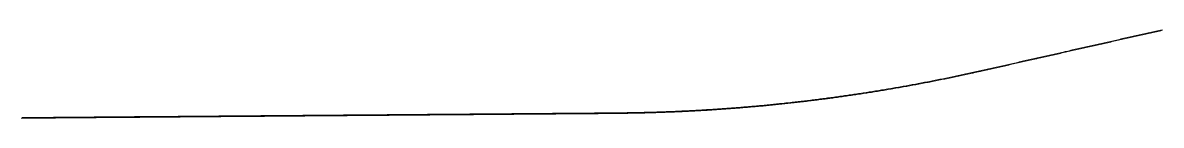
# Model space of a CAD drawing. Header units: metres. Extents: x 142705 to 201127, y 6511363 to 6533832.
# Drawn here: x 171916 to 179219, y 6518455 to 6519024 of the extents above; entities that cross this region are included whole.
import ezdxf

# ---------------------------------------------------------------- set-up
doc = ezdxf.new("R2010")
doc.units = ezdxf.units.M
doc.header["$MEASUREMENT"] = 0

msp = doc.modelspace()

# ---------------------------------------------------------------- linework, layer by layer
at = {"color": 7, "linetype": 'Continuous', "lineweight": 0}
for points in [[(179226.8, 6519019.6, 33.6), (179217.1, 6519017.4, 33.7), (179207.3, 6519015.2, 33.8), (179197.5, 6519013, 33.9), (179187.8, 6519010.8, 33.9), (179187.7, 6519010.8, 33.9), (179178, 6519008.6, 34), (179168.3, 6519006.4, 34.1), (179158.5, 6519004.2, 34.1), (179148.8, 6519002, 34.2), (179139, 6518999.8, 34.3), (179129.3, 6518997.6, 34.3), (179119.5, 6518995.4, 34.4), (179109.8, 6518993.2, 34.4), (179100, 6518991, 34.5), (179090.2, 6518988.8, 34.5), (179080.5, 6518986.6, 34.5), (179070.7, 6518984.4, 34.6), (179061, 6518982.2, 34.6), (179051.2, 6518980, 34.6), (179041.5, 6518977.8, 34.7), (179031.7, 6518975.6, 34.7), (179022, 6518973.4, 34.7), (179012.2, 6518971.2, 34.7), (179002.5, 6518969, 34.8), (178992.7, 6518966.8, 34.8), (178982.9, 6518964.6, 34.8), (178973.2, 6518962.4, 34.8), (178963.9, 6518960.3, 34.8), (178963.4, 6518960.2, 34.8), (178953.7, 6518957.9, 34.8), (178943.9, 6518955.7, 34.8), (178934.2, 6518953.5, 34.8), (178924.4, 6518951.3, 34.8), (178914.7, 6518949.1, 34.7), (178904.9, 6518946.9, 34.7), (178895.2, 6518944.7, 34.7), (178885.4, 6518942.5, 34.7), (178875.6, 6518940.3, 34.6), (178865.9, 6518938.1, 34.6), (178856.1, 6518935.9, 34.6), (178846.4, 6518933.7, 34.5), (178836.6, 6518931.5, 34.5), (178826.9, 6518929.3, 34.5), (178817.1, 6518927.1, 34.4), (178807.4, 6518924.9, 34.4), (178797.6, 6518922.7, 34.3), (178787.9, 6518920.5, 34.3), (178778.1, 6518918.3, 34.2), (178768.3, 6518916.1, 34.1), (178758.6, 6518913.9, 34.1), (178748.8, 6518911.7, 34), (178739.1, 6518909.5, 33.9), (178729.3, 6518907.3, 33.8), (178719.6, 6518905.1, 33.8), (178709.8, 6518902.9, 33.7), (178700.1, 6518900.7, 33.6), (178690.3, 6518898.5, 33.5), (178680.6, 6518896.3, 33.4), (178670.8, 6518894.1, 33.3), (178661.1, 6518891.9, 33.2), (178651.3, 6518889.7, 33.1), (178641.5, 6518887.5, 33), (178631.8, 6518885.3, 32.9), (178622, 6518883.1, 32.8), (178612.3, 6518880.9, 32.7), (178604.1, 6518879, 32.6), (178602.5, 6518878.7, 32.6), (178592.8, 6518876.5, 32.4), (178583, 6518874.2, 32.3), (178573.3, 6518872, 32.2), (178563.5, 6518869.8, 32.1), (178553.8, 6518867.6, 32), (178544, 6518865.4, 31.8), (178534.2, 6518863.2, 31.7), (178524.5, 6518861, 31.6), (178514.7, 6518858.8, 31.5), (178505, 6518856.6, 31.4), (178495.2, 6518854.4, 31.3), (178485.5, 6518852.2, 31.1), (178475.7, 6518850, 31), (178466, 6518847.8, 30.9), (178456.2, 6518845.6, 30.8), (178446.5, 6518843.4, 30.7), (178436.7, 6518841.2, 30.5), (178426.9, 6518839, 30.4), (178420.1, 6518837.5, 30.3), (178417.2, 6518836.8, 30.3), (178407.4, 6518834.6, 30.2), (178397.7, 6518832.4, 30.1), (178387.9, 6518830.2, 30), (178378.2, 6518828, 29.9), (178368.4, 6518825.8, 29.8), (178358.7, 6518823.6, 29.7), (178348.9, 6518821.4, 29.6), (178339.2, 6518819.2, 29.5), (178329.4, 6518817, 29.4), (178319.6, 6518814.8, 29.3), (178309.9, 6518812.6, 29.2), (178300.1, 6518810.4, 29.1), (178290.4, 6518808.2, 29), (178280.6, 6518806, 29), (178270.9, 6518803.8, 28.9), (178261.1, 6518801.6, 28.8), (178251.4, 6518799.4, 28.8), (178241.6, 6518797.2, 28.7), (178231.9, 6518795, 28.6), (178222.1, 6518792.7, 28.6), (178212.3, 6518790.5, 28.5), (178202.6, 6518788.3, 28.5), (178200.4, 6518787.8, 28.5), (178192.8, 6518786.1, 28.4), (178183.1, 6518783.9, 28.4), (178173.3, 6518781.7, 28.4), (178163.6, 6518779.5, 28.3), (178153.8, 6518777.3, 28.3), (178153.2, 6518777.2, 28.3), (178144.1, 6518775.1, 28.3), (178134.3, 6518772.9, 28.2), (178124.6, 6518770.7, 28.2), (178114.8, 6518768.6, 28.2), (178106.1, 6518766.6, 28.2), (178105, 6518766.4, 28.2), (178095.3, 6518764.2, 28.2), (178085.5, 6518762, 28.2), (178075.8, 6518759.8, 28.1), (178066, 6518757.6, 28.1), (178060.3, 6518756.4, 28.1), (178058.9, 6518756.1, 28.1), (178056.2, 6518755.5, 28.1), (178046.5, 6518753.3, 28.1), (178036.7, 6518751.1, 28.2), (178027, 6518749, 28.2), (178017.2, 6518746.8, 28.2), (178011.7, 6518745.6, 28.2), (178007.4, 6518744.7, 28.2), (177997.6, 6518742.5, 28.2), (177987.9, 6518740.4, 28.2), (177978.1, 6518738.3, 28.3), (177968.3, 6518736.2, 28.3), (177964.5, 6518735.3, 28.3), (177958.6, 6518734.1, 28.3), (177948.8, 6518731.9, 28.4), (177939, 6518729.9, 28.4), (177929.2, 6518727.8, 28.4), (177919.4, 6518725.7, 28.5), (177917.2, 6518725.2, 28.5), (177909.7, 6518723.6, 28.5), (177899.9, 6518721.5, 28.6), (177890.1, 6518719.5, 28.6), (177880.3, 6518717.4, 28.7), (177870.5, 6518715.4, 28.8), (177860.7, 6518713.4, 28.8), (177850.9, 6518711.4, 28.9), (177841.1, 6518709.4, 29), (177831.3, 6518707.4, 29), (177821.5, 6518705.4, 29.1), (177811.7, 6518703.4, 29.2), (177801.9, 6518701.4, 29.3), (177792.1, 6518699.4, 29.4), (177782.3, 6518697.5, 29.4), (177772.5, 6518695.5, 29.5), (177762.7, 6518693.6, 29.6), (177752.9, 6518691.7, 29.7), (177743.1, 6518689.8, 29.8), (177733.3, 6518687.8, 29.9), (177723.4, 6518685.9, 30.1), (177713.6, 6518684, 30.2), (177703.8, 6518682.2, 30.3), (177694, 6518680.3, 30.4), (177684.2, 6518678.4, 30.5), (177674.3, 6518676.6, 30.6), (177664.5, 6518674.7, 30.8), (177659.5, 6518673.8, 30.8), (177654.7, 6518672.9, 30.9), (177644.8, 6518671, 31), (177635, 6518669.2, 31.2), (177625.2, 6518667.4, 31.3), (177615.3, 6518665.6, 31.4), (177605.5, 6518663.8, 31.6), (177595.7, 6518662, 31.7), (177585.8, 6518660.2, 31.8), (177576, 6518658.5, 32), (177566.1, 6518656.7, 32.1), (177556.3, 6518655, 32.2), (177546.4, 6518653.2, 32.4), (177536.6, 6518651.5, 32.5), (177526.7, 6518649.8, 32.6), (177516.9, 6518648.1, 32.8), (177507, 6518646.4, 32.9), (177497.2, 6518644.7, 33), (177487.3, 6518643, 33.2), (177477.5, 6518641.3, 33.3), (177467.6, 6518639.6, 33.4), (177457.7, 6518638, 33.5), (177447.9, 6518636.3, 33.7), (177438, 6518634.7, 33.8), (177428.2, 6518633, 33.9), (177418.3, 6518631.4, 34.1), (177408.4, 6518629.8, 34.2), (177398.5, 6518628.2, 34.3), (177388.7, 6518626.6, 34.5), (177378.8, 6518625, 34.6), (177368.9, 6518623.4, 34.7), (177359.1, 6518621.8, 34.9), (177349.2, 6518620.3, 35), (177339.3, 6518618.7, 35.1), (177329.4, 6518617.2, 35.3), (177319.5, 6518615.6, 35.4), (177309.7, 6518614.1, 35.5), (177299.8, 6518612.6, 35.7), (177289.9, 6518611.1, 35.8), (177280, 6518609.6, 35.9), (177270.1, 6518608.1, 36.1), (177260.2, 6518606.6, 36.2), (177250.3, 6518605.2, 36.3), (177240.4, 6518603.7, 36.5), (177230.5, 6518602.2, 36.6), (177220.6, 6518600.8, 36.7), (177210.7, 6518599.4, 36.8), (177200.8, 6518597.9, 37), (177191, 6518596.5, 37.1), (177181.1, 6518595.1, 37.2), (177171.1, 6518593.7, 37.4), (177161.2, 6518592.3, 37.5), (177151.3, 6518590.9, 37.6), (177141.4, 6518589.5, 37.8), (177131.5, 6518588.2, 37.9), (177121.6, 6518586.8, 38), (177111.7, 6518585.5, 38.2), (177101.8, 6518584.1, 38.3), (177091.9, 6518582.8, 38.4), (177082, 6518581.5, 38.6), (177078.6, 6518581, 38.6), (177072.1, 6518580.2, 38.7), (177062.2, 6518578.9, 38.8), (177052.2, 6518577.6, 38.9), (177042.3, 6518576.3, 39.1), (177032.4, 6518575, 39.2), (177022.5, 6518573.8, 39.3), (177012.6, 6518572.5, 39.4), (177002.6, 6518571.3, 39.5), (176992.7, 6518570, 39.6), (176982.8, 6518568.8, 39.7), (176972.9, 6518567.6, 39.8), (176962.9, 6518566.4, 39.9), (176953, 6518565.2, 40), (176943.1, 6518564, 40.1), (176933.2, 6518562.8, 40.2), (176923.2, 6518561.6, 40.3), (176913.3, 6518560.4, 40.4), (176903.4, 6518559.3, 40.4), (176893.4, 6518558.1, 40.5), (176883.5, 6518557, 40.6), (176873.6, 6518555.9, 40.6), (176863.6, 6518554.8, 40.7), (176853.7, 6518553.6, 40.8), (176843.7, 6518552.5, 40.8), (176833.8, 6518551.4, 40.9), (176823.9, 6518550.4, 40.9), (176813.9, 6518549.3, 41), (176804, 6518548.2, 41), (176794, 6518547.2, 41.1), (176784.1, 6518546.1, 41.1), (176774.1, 6518545.1, 41.1), (176764.2, 6518544, 41.2), (176754.2, 6518543, 41.2), (176744.4, 6518542, 41.2), (176744.3, 6518542, 41.2), (176734.3, 6518541, 41.2), (176724.4, 6518540, 41.3), (176714.4, 6518539, 41.3), (176704.5, 6518538, 41.3), (176694.5, 6518537.1, 41.3), (176684.6, 6518536.1, 41.4), (176674.6, 6518535.2, 41.4), (176664.7, 6518534.2, 41.4), (176654.7, 6518533.3, 41.4), (176644.8, 6518532.4, 41.5), (176634.8, 6518531.5, 41.5), (176624.8, 6518530.6, 41.5), (176614.9, 6518529.7, 41.5), (176604.9, 6518528.8, 41.6), (176595, 6518527.9, 41.6), (176585, 6518527, 41.6), (176575, 6518526.2, 41.6), (176565.1, 6518525.3, 41.6), (176555.1, 6518524.5, 41.7), (176545.1, 6518523.7, 41.7), (176535.2, 6518522.8, 41.7), (176525.2, 6518522, 41.7), (176515.2, 6518521.2, 41.8), (176505.3, 6518520.4, 41.8), (176495.3, 6518519.6, 41.8), (176485.3, 6518518.9, 41.8), (176475.4, 6518518.1, 41.9), (176465.4, 6518517.3, 41.9), (176455.4, 6518516.6, 41.9), (176445.4, 6518515.8, 41.9), (176435.5, 6518515.1, 42), (176425.5, 6518514.4, 42), (176415.5, 6518513.7, 42), (176405.6, 6518513, 42), (176395.6, 6518512.3, 42), (176385.6, 6518511.6, 42.1), (176375.6, 6518510.9, 42.1), (176365.6, 6518510.2, 42.1), (176355.7, 6518509.6, 42.1), (176345.7, 6518508.9, 42.2), (176335.7, 6518508.3, 42.2), (176325.7, 6518507.6, 42.2), (176315.7, 6518507, 42.2), (176305.8, 6518506.4, 42.3), (176295.8, 6518505.8, 42.3), (176285.8, 6518505.2, 42.3), (176275.8, 6518504.6, 42.3), (176265.8, 6518504, 42.4), (176255.9, 6518503.5, 42.4), (176245.9, 6518502.9, 42.4), (176235.9, 6518502.4, 42.4), (176225.9, 6518501.8, 42.4), (176215.9, 6518501.3, 42.5), (176205.9, 6518500.8, 42.5), (176195.9, 6518500.3, 42.5), (176186, 6518499.7, 42.5), (176176, 6518499.3, 42.6), (176166, 6518498.8, 42.6), (176156, 6518498.3, 42.6), (176146, 6518497.8, 42.6), (176136, 6518497.4, 42.7), (176126, 6518496.9, 42.7), (176116, 6518496.5, 42.7), (176106, 6518496, 42.7), (176096, 6518495.6, 42.7), (176086.1, 6518495.2, 42.8), (176076.1, 6518494.8, 42.8), (176066.1, 6518494.4, 42.8), (176056.1, 6518494, 42.8), (176046.1, 6518493.6, 42.9), (176036.1, 6518493.3, 42.9), (176026.1, 6518492.9, 42.9), (176016.1, 6518492.5, 42.9), (176006.1, 6518492.2, 43), (175996.1, 6518491.9, 43), (175986.1, 6518491.5, 43), (175976.1, 6518491.2, 43), (175966.1, 6518490.9, 43.1), (175956.1, 6518490.6, 43.1), (175946.1, 6518490.3, 43.1), (175936.1, 6518490.1, 43.1), (175926.1, 6518489.8, 43.1), (175916.2, 6518489.5, 43.2), (175906.2, 6518489.3, 43.2), (175896.2, 6518489, 43.2), (175886.2, 6518488.8, 43.2), (175876.2, 6518488.6, 43.3), (175867.9, 6518488.4, 43.3), (175866.2, 6518488.4, 43.3), (175856.2, 6518488.2, 43.3), (175846.2, 6518488, 43.3), (175836.2, 6518487.8, 43.4), (175826.2, 6518487.6, 43.4), (175819.6, 6518487.5, 43.4), (175816.2, 6518487.4, 43.4), (175806.2, 6518487.3, 43.4), (175796.2, 6518487.1, 43.5), (175786.2, 6518487, 43.5), (175776.2, 6518486.8, 43.5), (175771.3, 6518486.7, 43.5), (175766.2, 6518486.7, 43.5), (175756.2, 6518486.5, 43.5), (175746.2, 6518486.4, 43.6), (175736.2, 6518486.3, 43.6), (175726.2, 6518486.2, 43.6), (175722.9, 6518486.1, 43.6), (175716.2, 6518486.1, 43.6), (175706.2, 6518486, 43.7), (175696.2, 6518485.9, 43.7), (175686.2, 6518485.8, 43.7), (175676.2, 6518485.7, 43.7), (175674.6, 6518485.6, 43.7), (175666.2, 6518485.6, 43.8), (175656.2, 6518485.5, 43.8), (175646.2, 6518485.4, 43.8), (175636.2, 6518485.3, 43.8), (175626.3, 6518485.2, 43.9), (175626.2, 6518485.2, 43.9), (175616.2, 6518485.1, 43.9), (175606.2, 6518485, 43.9), (175596.2, 6518485, 43.9), (175586.2, 6518484.9, 43.9), (175577.9, 6518484.8, 44), (175576.2, 6518484.8, 44), (175566.2, 6518484.7, 44), (175556.2, 6518484.6, 44), (175546.2, 6518484.6, 44), (175536.2, 6518484.5, 44.1), (175526.2, 6518484.4, 44.1), (175516.2, 6518484.3, 44.1), (175506.2, 6518484.2, 44.1), (175496.2, 6518484.2, 44.2), (175486.2, 6518484.1, 44.2), (175476.2, 6518484, 44.2), (175466.2, 6518483.9, 44.2), (175456.2, 6518483.8, 44.3), (175446.2, 6518483.8, 44.3), (175436.2, 6518483.7, 44.3), (175426.2, 6518483.6, 44.3), (175416.2, 6518483.5, 44.3), (175406.2, 6518483.4, 44.4), (175396.2, 6518483.4, 44.4), (175386.2, 6518483.3, 44.4), (175376.2, 6518483.2, 44.4), (175366.2, 6518483.1, 44.5), (175356.2, 6518483, 44.5), (175346.2, 6518483, 44.5), (175336.2, 6518482.9, 44.5), (175326.2, 6518482.8, 44.6), (175316.2, 6518482.7, 44.6), (175306.2, 6518482.6, 44.6), (175296.2, 6518482.6, 44.6), (175286.2, 6518482.5, 44.6), (175276.2, 6518482.4, 44.7), (175266.2, 6518482.3, 44.7), (175264.4, 6518482.3, 44.7), (175256.2, 6518482.2, 44.7), (175246.2, 6518482.2, 44.7), (175236.2, 6518482.1, 44.8), (175226.2, 6518482, 44.8), (175216.2, 6518481.9, 44.8), (175206.2, 6518481.8, 44.8), (175196.2, 6518481.8, 44.8), (175191.6, 6518481.7, 44.8), (175186.2, 6518481.7, 44.8), (175176.2, 6518481.6, 44.8), (175166.2, 6518481.5, 44.8), (175156.2, 6518481.4, 44.8), (175146.2, 6518481.4, 44.8), (175136.2, 6518481.3, 44.7), (175126.2, 6518481.2, 44.7), (175116.2, 6518481.1, 44.7), (175106.2, 6518481, 44.7), (175096.2, 6518481, 44.6), (175086.2, 6518480.9, 44.6), (175076.2, 6518480.8, 44.6), (175066.2, 6518480.7, 44.5), (175056.2, 6518480.6, 44.5), (175046.2, 6518480.6, 44.4), (175036.2, 6518480.5, 44.4), (175026.2, 6518480.4, 44.3), (175021.3, 6518480.4, 44.3), (175016.2, 6518480.3, 44.3), (175006.2, 6518480.2, 44.2), (174996.2, 6518480.2, 44.2), (174986.2, 6518480.1, 44.1), (174976.2, 6518480, 44.1), (174966.2, 6518479.9, 44), (174956.2, 6518479.8, 44), (174946.2, 6518479.8, 43.9), (174936.2, 6518479.7, 43.9), (174926.2, 6518479.6, 43.8), (174916.2, 6518479.5, 43.7), (174906.2, 6518479.4, 43.7), (174896.2, 6518479.4, 43.6), (174886.2, 6518479.3, 43.6), (174876.2, 6518479.2, 43.5), (174866.2, 6518479.1, 43.5), (174856.2, 6518479, 43.4), (174846.2, 6518479, 43.4), (174836.2, 6518478.9, 43.3), (174826.2, 6518478.8, 43.2), (174816.2, 6518478.7, 43.2), (174806.2, 6518478.6, 43.1), (174796.2, 6518478.6, 43.1), (174786.2, 6518478.5, 43), (174776.2, 6518478.4, 43), (174766.2, 6518478.3, 42.9), (174756.2, 6518478.2, 42.9), (174746.2, 6518478.2, 42.8), (174736.2, 6518478.1, 42.8), (174726.2, 6518478, 42.7), (174716.2, 6518477.9, 42.6), (174706.2, 6518477.8, 42.6), (174696.2, 6518477.8, 42.5), (174686.2, 6518477.7, 42.5), (174676.2, 6518477.6, 42.4), (174666.2, 6518477.5, 42.4), (174656.2, 6518477.4, 42.3), (174646.2, 6518477.4, 42.3), (174642, 6518477.3, 42.2), (174636.2, 6518477.3, 42.2), (174626.2, 6518477.2, 42.2), (174616.2, 6518477.1, 42.1), (174606.2, 6518477.1, 42.1), (174596.2, 6518477, 42), (174586.2, 6518476.9, 42), (174576.2, 6518476.8, 41.9), (174566.2, 6518476.7, 41.9), (174556.2, 6518476.7, 41.9), (174546.2, 6518476.6, 41.9), (174536.2, 6518476.5, 41.8), (174526.2, 6518476.4, 41.8), (174516.2, 6518476.3, 41.8), (174506.2, 6518476.3, 41.8), (174496.2, 6518476.2, 41.8), (174486.2, 6518476.1, 41.8), (174476.2, 6518476, 41.8), (174471.7, 6518476, 41.8), (174466.2, 6518475.9, 41.8), (174456.2, 6518475.9, 41.8), (174446.2, 6518475.8, 41.8), (174436.2, 6518475.7, 41.8), (174426.2, 6518475.6, 41.8), (174416.2, 6518475.5, 41.8), (174409.7, 6518475.5, 41.8), (174406.2, 6518475.5, 41.8), (174396.2, 6518475.4, 41.9), (174386.2, 6518475.3, 41.9), (174376.2, 6518475.2, 41.9), (174366.2, 6518475.1, 41.9), (174356.2, 6518475.1, 41.9), (174346.2, 6518475, 42), (174336.2, 6518474.9, 42), (174326.2, 6518474.8, 42), (174316.2, 6518474.7, 42), (174306.2, 6518474.7, 42), (174296.2, 6518474.6, 42.1), (174286.2, 6518474.5, 42.1), (174276.2, 6518474.4, 42.1), (174266.2, 6518474.3, 42.1), (174256.2, 6518474.3, 42.1), (174246.2, 6518474.2, 42.2), (174236.2, 6518474.1, 42.2), (174226.2, 6518474, 42.2), (174216.2, 6518473.9, 42.2), (174206.2, 6518473.9, 42.2), (174196.2, 6518473.8, 42.3), (174186.2, 6518473.7, 42.3), (174176.2, 6518473.6, 42.3), (174166.2, 6518473.5, 42.3), (174156.2, 6518473.5, 42.3), (174146.2, 6518473.4, 42.4), (174136.2, 6518473.3, 42.4), (174126.2, 6518473.2, 42.4), (174116.2, 6518473.1, 42.4), (174106.2, 6518473.1, 42.4), (174096.2, 6518473, 42.5), (174086.2, 6518472.9, 42.5), (174076.2, 6518472.8, 42.5), (174066.2, 6518472.7, 42.5), (174056.2, 6518472.7, 42.5), (174046.2, 6518472.6, 42.6), (174036.2, 6518472.5, 42.6), (174026.2, 6518472.4, 42.6), (174016.2, 6518472.3, 42.6), (174006.2, 6518472.3, 42.6), (173996.2, 6518472.2, 42.7), (173986.2, 6518472.1, 42.7), (173976.2, 6518472, 42.7), (173966.2, 6518471.9, 42.7), (173956.2, 6518471.9, 42.7), (173946.2, 6518471.8, 42.8), (173936.2, 6518471.7, 42.8), (173926.2, 6518471.6, 42.8), (173916.2, 6518471.5, 42.8), (173906.2, 6518471.5, 42.8), (173896.2, 6518471.4, 42.9), (173886.2, 6518471.3, 42.9), (173876.2, 6518471.2, 42.9), (173866.2, 6518471.1, 42.9), (173856.2, 6518471.1, 42.9), (173846.2, 6518471, 43), (173836.2, 6518470.9, 43), (173826.2, 6518470.8, 43), (173816.2, 6518470.7, 43), (173806.2, 6518470.7, 43), (173796.2, 6518470.6, 43.1), (173786.2, 6518470.5, 43.1), (173776.2, 6518470.4, 43.1), (173766.2, 6518470.3, 43.1), (173756.2, 6518470.3, 43.1), (173746.2, 6518470.2, 43.2), (173736.2, 6518470.1, 43.2), (173726.2, 6518470, 43.2), (173716.2, 6518469.9, 43.2), (173706.2, 6518469.9, 43.2), (173696.2, 6518469.8, 43.3), (173686.3, 6518469.7, 43.3), (173676.3, 6518469.6, 43.3), (173666.3, 6518469.5, 43.3), (173656.3, 6518469.5, 43.3), (173646.3, 6518469.4, 43.4), (173636.3, 6518469.3, 43.4), (173626.3, 6518469.2, 43.4), (173616.3, 6518469.1, 43.4), (173606.3, 6518469.1, 43.4), (173596.3, 6518469, 43.5), (173586.3, 6518468.9, 43.5), (173576.3, 6518468.8, 43.5), (173566.3, 6518468.7, 43.5), (173556.3, 6518468.7, 43.5), (173546.3, 6518468.6, 43.6), (173536.3, 6518468.5, 43.6), (173526.3, 6518468.4, 43.6), (173516.3, 6518468.3, 43.6), (173506.3, 6518468.3, 43.6), (173496.3, 6518468.2, 43.7), (173486.3, 6518468.1, 43.7), (173476.3, 6518468, 43.7), (173466.3, 6518467.9, 43.7), (173456.3, 6518467.9, 43.7), (173446.3, 6518467.8, 43.8), (173436.3, 6518467.7, 43.8), (173426.3, 6518467.6, 43.8), (173416.3, 6518467.5, 43.8), (173406.3, 6518467.5, 43.8), (173396.3, 6518467.4, 43.9), (173386.3, 6518467.3, 43.9), (173376.3, 6518467.2, 43.9), (173366.3, 6518467.1, 43.9), (173356.3, 6518467.1, 43.9), (173346.3, 6518467, 44), (173336.3, 6518466.9, 44), (173326.3, 6518466.8, 44), (173316.3, 6518466.7, 44), (173306.3, 6518466.7, 44), (173296.3, 6518466.6, 44.1), (173286.3, 6518466.5, 44.1), (173276.3, 6518466.4, 44.1), (173266.3, 6518466.3, 44.1), (173256.3, 6518466.3, 44.1), (173246.3, 6518466.2, 44.2), (173236.3, 6518466.1, 44.2), (173226.3, 6518466, 44.2), (173216.3, 6518465.9, 44.2), (173206.3, 6518465.9, 44.2), (173196.3, 6518465.8, 44.3), (173186.3, 6518465.7, 44.3), (173176.3, 6518465.6, 44.3), (173166.3, 6518465.5, 44.3), (173156.3, 6518465.5, 44.3), (173146.3, 6518465.4, 44.4), (173136.3, 6518465.3, 44.4), (173126.3, 6518465.2, 44.4), (173116.3, 6518465.1, 44.4), (173106.3, 6518465.1, 44.4), (173096.3, 6518465, 44.5), (173086.3, 6518464.9, 44.5), (173076.3, 6518464.8, 44.5), (173066.3, 6518464.7, 44.5), (173056.3, 6518464.7, 44.5), (173046.3, 6518464.6, 44.6), (173036.3, 6518464.5, 44.6), (173026.3, 6518464.4, 44.6), (173016.3, 6518464.3, 44.6), (173006.3, 6518464.3, 44.6), (172996.3, 6518464.2, 44.7), (172986.3, 6518464.1, 44.7), (172976.3, 6518464, 44.7), (172966.3, 6518463.9, 44.7), (172956.3, 6518463.9, 44.7), (172946.3, 6518463.8, 44.8), (172936.3, 6518463.7, 44.8), (172926.3, 6518463.6, 44.8), (172916.3, 6518463.5, 44.8), (172906.3, 6518463.5, 44.8), (172896.3, 6518463.4, 44.9), (172886.3, 6518463.3, 44.9), (172876.3, 6518463.2, 44.9), (172866.3, 6518463.1, 44.9), (172856.3, 6518463.1, 44.9), (172846.3, 6518463, 45), (172836.3, 6518462.9, 45), (172826.3, 6518462.8, 45), (172816.3, 6518462.7, 45), (172806.3, 6518462.7, 45), (172796.3, 6518462.6, 45.1), (172786.3, 6518462.5, 45.1), (172776.3, 6518462.4, 45.1), (172766.3, 6518462.3, 45.1), (172756.3, 6518462.3, 45.1), (172746.3, 6518462.2, 45.2), (172736.3, 6518462.1, 45.2), (172726.3, 6518462, 45.2), (172716.3, 6518461.9, 45.2), (172715, 6518461.9, 45.2), (172706.3, 6518461.9, 45.2), (172696.3, 6518461.8, 45.3), (172686.3, 6518461.7, 45.3), (172676.3, 6518461.6, 45.3), (172666.3, 6518461.5, 45.3), (172656.3, 6518461.5, 45.3), (172646.3, 6518461.4, 45.3), (172636.3, 6518461.3, 45.3), (172626.3, 6518461.2, 45.3), (172616.3, 6518461.1, 45.3), (172615, 6518461.1, 45.3), (172606.3, 6518461.1, 45.3), (172596.3, 6518461, 45.3), (172586.3, 6518460.9, 45.3), (172576.3, 6518460.8, 45.3), (172566.3, 6518460.7, 45.3), (172556.3, 6518460.7, 45.3), (172546.3, 6518460.6, 45.3), (172536.3, 6518460.5, 45.3), (172526.3, 6518460.4, 45.2), (172516.3, 6518460.3, 45.2), (172506.3, 6518460.3, 45.2), (172496.3, 6518460.2, 45.2), (172486.3, 6518460.1, 45.2), (172476.3, 6518460, 45.1), (172466.3, 6518459.9, 45.1), (172461, 6518459.9, 45.1), (172456.3, 6518459.9, 45.1), (172446.3, 6518459.8, 45), (172436.3, 6518459.7, 45), (172426.3, 6518459.6, 45), (172416.3, 6518459.5, 44.9), (172406.3, 6518459.5, 44.9), (172396.3, 6518459.4, 44.9), (172386.3, 6518459.3, 44.9), (172376.3, 6518459.2, 44.8), (172366.3, 6518459.1, 44.8), (172356.3, 6518459.1, 44.8), (172346.3, 6518459, 44.7), (172336.3, 6518458.9, 44.7), (172326.3, 6518458.8, 44.7), (172316.3, 6518458.7, 44.6), (172306.3, 6518458.7, 44.6), (172296.3, 6518458.6, 44.6), (172286.3, 6518458.5, 44.5), (172276.3, 6518458.4, 44.5), (172266.3, 6518458.3, 44.5), (172256.3, 6518458.3, 44.5), (172246.3, 6518458.2, 44.4), (172236.3, 6518458.1, 44.4), (172226.3, 6518458, 44.4), (172216.3, 6518457.9, 44.3), (172206.3, 6518457.9, 44.3), (172196.3, 6518457.8, 44.3), (172186.3, 6518457.7, 44.2), (172176.3, 6518457.6, 44.2), (172166.3, 6518457.5, 44.2), (172156.3, 6518457.5, 44.1), (172146.3, 6518457.4, 44.1), (172136.3, 6518457.3, 44.1), (172126.3, 6518457.2, 44), (172116.3, 6518457.1, 44), (172106.3, 6518457.1, 44), (172096.3, 6518457, 44), (172086.3, 6518456.9, 43.9), (172076.3, 6518456.8, 43.9), (172066.3, 6518456.7, 43.9), (172056.3, 6518456.7, 43.8), (172046.3, 6518456.6, 43.8), (172036.3, 6518456.5, 43.8), (172026.3, 6518456.4, 43.7), (172016.3, 6518456.3, 43.7), (172006.3, 6518456.3, 43.7), (171996.3, 6518456.2, 43.6), (171986.3, 6518456.1, 43.6), (171976.3, 6518456, 43.6), (171966.3, 6518455.9, 43.6), (171956.3, 6518455.9, 43.5), (171946.3, 6518455.8, 43.5), (171936.3, 6518455.7, 43.5), (171926.3, 6518455.6, 43.4), (171916.3, 6518455.5, 43.4), (171906.3, 6518455.5, 43.4)], [(179223.6, 6519023.5, 33.6), (179213.8, 6519021.3, 33.7), (179204.1, 6519019.1, 33.8), (179194.3, 6519016.9, 33.9), (179186.7, 6519015.2, 33.9), (179184.6, 6519014.7, 33.9), (179174.8, 6519012.5, 34), (179165.1, 6519010.3, 34.1), (179155.3, 6519008.1, 34.1), (179145.6, 6519005.9, 34.2), (179135.8, 6519003.7, 34.3), (179126, 6519001.5, 34.3), (179116.3, 6518999.3, 34.4), (179106.5, 6518997.1, 34.4), (179096.8, 6518994.9, 34.5), (179087, 6518992.7, 34.5), (179077.3, 6518990.5, 34.6), (179067.5, 6518988.3, 34.6), (179057.8, 6518986.1, 34.6), (179048, 6518983.9, 34.7), (179038.3, 6518981.7, 34.7), (179028.5, 6518979.5, 34.7), (179018.7, 6518977.3, 34.7), (179009, 6518975.1, 34.7), (178999.2, 6518972.8, 34.8), (178989.5, 6518970.6, 34.8), (178979.7, 6518968.4, 34.8), (178970, 6518966.2, 34.8), (178963, 6518964.7, 34.8), (178960.2, 6518964, 34.8), (178950.5, 6518961.8, 34.8), (178940.7, 6518959.6, 34.8), (178931, 6518957.4, 34.8), (178921.2, 6518955.2, 34.7), (178911.4, 6518953, 34.7), (178901.7, 6518950.8, 34.7), (178891.9, 6518948.6, 34.7), (178882.2, 6518946.4, 34.7), (178872.4, 6518944.2, 34.6), (178862.7, 6518942, 34.6), (178852.9, 6518939.8, 34.6), (178843.2, 6518937.6, 34.5), (178833.4, 6518935.4, 34.5), (178823.7, 6518933.2, 34.4), (178813.9, 6518931, 34.4), (178804.1, 6518928.8, 34.3), (178794.4, 6518926.6, 34.3), (178784.6, 6518924.4, 34.2), (178774.9, 6518922.2, 34.2), (178765.1, 6518920, 34.1), (178755.4, 6518917.8, 34), (178745.6, 6518915.6, 34), (178735.9, 6518913.4, 33.9), (178726.1, 6518911.2, 33.8), (178716.4, 6518909, 33.7), (178706.6, 6518906.8, 33.7), (178696.8, 6518904.6, 33.6), (178687.1, 6518902.4, 33.5), (178677.3, 6518900.2, 33.4), (178667.6, 6518898, 33.3), (178657.8, 6518895.8, 33.2), (178648.1, 6518893.6, 33.1), (178638.3, 6518891.3, 33), (178628.6, 6518889.1, 32.9), (178618.8, 6518886.9, 32.8), (178609.1, 6518884.7, 32.7), (178603.1, 6518883.4, 32.6), (178599.3, 6518882.5, 32.5), (178589.6, 6518880.3, 32.4), (178579.8, 6518878.1, 32.3), (178570, 6518875.9, 32.2), (178560.3, 6518873.7, 32.1), (178550.5, 6518871.5, 31.9), (178540.8, 6518869.3, 31.8), (178531, 6518867.1, 31.7), (178521.3, 6518864.9, 31.6), (178511.5, 6518862.7, 31.5), (178501.8, 6518860.5, 31.3), (178492, 6518858.3, 31.2), (178482.3, 6518856.1, 31.1), (178472.5, 6518853.9, 31), (178462.7, 6518851.7, 30.9), (178453, 6518849.5, 30.8), (178443.2, 6518847.3, 30.6), (178433.5, 6518845.1, 30.5), (178423.7, 6518842.9, 30.4), (178419.2, 6518841.9, 30.3), (178414, 6518840.7, 30.3), (178404.2, 6518838.5, 30.2), (178394.5, 6518836.3, 30), (178384.7, 6518834.1, 29.9), (178375, 6518831.9, 29.8), (178365.2, 6518829.7, 29.7), (178355.4, 6518827.5, 29.6), (178345.7, 6518825.3, 29.5), (178335.9, 6518823.1, 29.4), (178326.2, 6518820.9, 29.4), (178316.4, 6518818.7, 29.3), (178306.7, 6518816.5, 29.2), (178296.9, 6518814.3, 29.1), (178287.2, 6518812.1, 29), (178277.4, 6518809.9, 28.9), (178267.7, 6518807.6, 28.9), (178257.9, 6518805.4, 28.8), (178248.1, 6518803.2, 28.7), (178238.4, 6518801, 28.7), (178228.6, 6518798.8, 28.6), (178218.9, 6518796.6, 28.6), (178209.1, 6518794.4, 28.5), (178199.4, 6518792.2, 28.5), (178199.4, 6518792.2, 28.5), (178189.6, 6518790, 28.4), (178179.9, 6518787.8, 28.4), (178170.1, 6518785.6, 28.4), (178160.4, 6518783.4, 28.3), (178152.2, 6518781.6, 28.3), (178150.6, 6518781.2, 28.3), (178140.8, 6518779, 28.3), (178131.1, 6518776.8, 28.2), (178121.3, 6518774.6, 28.2), (178111.6, 6518772.4, 28.2), (178105.1, 6518771, 28.2), (178101.8, 6518770.3, 28.2), (178092.1, 6518768.1, 28.2), (178082.3, 6518765.9, 28.2), (178072.5, 6518763.7, 28.1), (178062.8, 6518761.5, 28.1), (178059.4, 6518760.8, 28.1), (178057.9, 6518760.4, 28.1), (178053, 6518759.4, 28.1), (178043.3, 6518757.2, 28.1), (178033.5, 6518755, 28.2), (178023.7, 6518752.9, 28.2), (178014, 6518750.7, 28.2), (178010.7, 6518750, 28.2), (178004.2, 6518748.6, 28.2), (177994.4, 6518746.4, 28.2), (177984.7, 6518744.3, 28.2), (177974.9, 6518742.2, 28.3), (177965.1, 6518740.1, 28.3), (177963.5, 6518739.7, 28.3), (177955.3, 6518738, 28.3), (177945.6, 6518735.9, 28.4), (177935.8, 6518733.8, 28.4), (177926, 6518731.7, 28.4), (177916.2, 6518729.6, 28.5), (177916.2, 6518729.6, 28.5), (177906.4, 6518727.5, 28.5), (177896.7, 6518725.5, 28.6), (177886.9, 6518723.4, 28.6), (177877.1, 6518721.4, 28.7), (177867.3, 6518719.3, 28.8), (177857.5, 6518717.3, 28.8), (177847.7, 6518715.3, 28.9), (177837.9, 6518713.3, 29), (177828.1, 6518711.3, 29), (177818.3, 6518709.3, 29.1), (177808.5, 6518707.3, 29.2), (177798.7, 6518705.4, 29.3), (177788.9, 6518703.4, 29.4), (177779.1, 6518701.4, 29.5), (177769.3, 6518699.5, 29.6), (177759.5, 6518697.6, 29.7), (177749.7, 6518695.6, 29.8), (177739.8, 6518693.7, 29.9), (177730, 6518691.8, 30), (177720.2, 6518689.9, 30.1), (177710.4, 6518688, 30.2), (177700.6, 6518686.1, 30.3), (177690.7, 6518684.3, 30.4), (177680.9, 6518682.4, 30.6), (177671.1, 6518680.5, 30.7), (177661.3, 6518678.7, 30.8), (177658.5, 6518678.2, 30.8), (177651.4, 6518676.9, 30.9), (177641.6, 6518675, 31.1), (177631.8, 6518673.2, 31.2), (177621.9, 6518671.4, 31.3), (177612.1, 6518669.6, 31.5), (177602.3, 6518667.8, 31.6), (177592.4, 6518666, 31.7), (177582.6, 6518664.2, 31.9), (177572.7, 6518662.5, 32), (177562.9, 6518660.7, 32.1), (177553, 6518659, 32.3), (177543.2, 6518657.2, 32.4), (177533.3, 6518655.5, 32.5), (177523.5, 6518653.8, 32.7), (177513.6, 6518652.1, 32.8), (177503.8, 6518650.4, 32.9), (177493.9, 6518648.7, 33.1), (177484.1, 6518647, 33.2), (177474.2, 6518645.3, 33.3), (177464.4, 6518643.6, 33.4), (177454.5, 6518642, 33.6), (177444.6, 6518640.3, 33.7), (177434.8, 6518638.7, 33.8), (177424.9, 6518637.1, 34), (177415, 6518635.4, 34.1), (177405.2, 6518633.8, 34.2), (177395.3, 6518632.2, 34.4), (177385.4, 6518630.6, 34.5), (177375.6, 6518629, 34.6), (177365.7, 6518627.5, 34.8), (177355.8, 6518625.9, 34.9), (177345.9, 6518624.3, 35), (177336, 6518622.8, 35.2), (177326.2, 6518621.2, 35.3), (177316.3, 6518619.7, 35.4), (177306.4, 6518618.2, 35.6), (177296.5, 6518616.7, 35.7), (177286.6, 6518615.2, 35.8), (177276.7, 6518613.7, 36), (177266.9, 6518612.2, 36.1), (177257, 6518610.7, 36.2), (177247.1, 6518609.2, 36.4), (177237.2, 6518607.8, 36.5), (177227.3, 6518606.3, 36.6), (177217.4, 6518604.9, 36.8), (177207.5, 6518603.4, 36.9), (177197.6, 6518602, 37), (177187.7, 6518600.6, 37.1), (177177.8, 6518599.2, 37.3), (177167.9, 6518597.8, 37.4), (177158, 6518596.4, 37.5), (177148.1, 6518595, 37.7), (177138.2, 6518593.6, 37.8), (177128.3, 6518592.3, 37.9), (177118.4, 6518590.9, 38.1), (177108.5, 6518589.6, 38.2), (177098.5, 6518588.2, 38.3), (177088.6, 6518586.9, 38.5), (177078.7, 6518585.6, 38.6), (177078.1, 6518585.5, 38.6), (177068.8, 6518584.3, 38.7), (177058.9, 6518583, 38.9), (177049, 6518581.7, 39), (177039.1, 6518580.4, 39.1), (177029.1, 6518579.2, 39.2), (177019.2, 6518577.9, 39.3), (177009.3, 6518576.6, 39.4), (176999.4, 6518575.4, 39.6), (176989.5, 6518574.2, 39.7), (176979.5, 6518572.9, 39.8), (176969.6, 6518571.7, 39.9), (176959.7, 6518570.5, 40), (176949.7, 6518569.3, 40), (176939.8, 6518568.1, 40.1), (176929.9, 6518566.9, 40.2), (176920, 6518565.8, 40.3), (176910, 6518564.6, 40.4), (176900.1, 6518563.4, 40.5), (176890.2, 6518562.3, 40.5), (176880.2, 6518561.2, 40.6), (176870.3, 6518560, 40.7), (176860.4, 6518558.9, 40.7), (176850.4, 6518557.8, 40.8), (176840.5, 6518556.7, 40.8), (176830.5, 6518555.6, 40.9), (176820.6, 6518554.5, 40.9), (176810.6, 6518553.5, 41), (176800.7, 6518552.4, 41), (176790.8, 6518551.3, 41.1), (176780.8, 6518550.3, 41.1), (176770.9, 6518549.3, 41.1), (176760.9, 6518548.2, 41.2), (176751, 6518547.2, 41.2), (176743.8, 6518546.5, 41.2), (176741, 6518546.2, 41.2), (176731.1, 6518545.2, 41.3), (176721.1, 6518544.2, 41.3), (176711.2, 6518543.2, 41.3), (176701.2, 6518542.2, 41.3), (176691.3, 6518541.3, 41.3), (176681.3, 6518540.3, 41.4), (176671.4, 6518539.4, 41.4), (176661.4, 6518538.4, 41.4), (176651.4, 6518537.5, 41.4), (176641.5, 6518536.6, 41.5), (176631.5, 6518535.7, 41.5), (176621.6, 6518534.8, 41.5), (176611.6, 6518533.9, 41.5), (176601.7, 6518533, 41.6), (176591.7, 6518532.1, 41.6), (176581.7, 6518531.3, 41.6), (176571.8, 6518530.4, 41.6), (176561.8, 6518529.6, 41.7), (176551.8, 6518528.7, 41.7), (176541.9, 6518527.9, 41.7), (176531.9, 6518527.1, 41.7), (176521.9, 6518526.3, 41.7), (176512, 6518525.5, 41.8), (176502, 6518524.7, 41.8), (176492, 6518523.9, 41.8), (176482.1, 6518523.1, 41.8), (176472.1, 6518522.3, 41.9), (176462.1, 6518521.6, 41.9), (176452.1, 6518520.8, 41.9), (176442.2, 6518520.1, 41.9), (176432.2, 6518519.4, 42), (176422.2, 6518518.7, 42), (176412.3, 6518517.9, 42), (176402.3, 6518517.2, 42), (176392.3, 6518516.5, 42.1), (176382.3, 6518515.9, 42.1), (176372.3, 6518515.2, 42.1), (176362.4, 6518514.5, 42.1), (176352.4, 6518513.9, 42.1), (176342.4, 6518513.2, 42.2), (176332.4, 6518512.6, 42.2), (176322.5, 6518511.9, 42.2), (176312.5, 6518511.3, 42.2), (176302.5, 6518510.7, 42.3), (176292.5, 6518510.1, 42.3), (176282.5, 6518509.5, 42.3), (176272.5, 6518508.9, 42.3), (176262.6, 6518508.4, 42.4), (176252.6, 6518507.8, 42.4), (176242.6, 6518507.2, 42.4), (176232.6, 6518506.7, 42.4), (176222.6, 6518506.2, 42.5), (176212.6, 6518505.6, 42.5), (176202.6, 6518505.1, 42.5), (176192.7, 6518504.6, 42.5), (176182.7, 6518504.1, 42.5), (176172.7, 6518503.6, 42.6), (176162.7, 6518503.1, 42.6), (176152.7, 6518502.6, 42.6), (176142.7, 6518502.2, 42.6), (176132.7, 6518501.7, 42.7), (176122.7, 6518501.3, 42.7), (176112.7, 6518500.8, 42.7), (176102.8, 6518500.4, 42.7), (176092.8, 6518500, 42.8), (176082.8, 6518499.6, 42.8), (176072.8, 6518499.2, 42.8), (176062.8, 6518498.8, 42.8), (176052.8, 6518498.4, 42.9), (176042.8, 6518498, 42.9), (176032.8, 6518497.6, 42.9), (176022.8, 6518497.3, 42.9), (176012.8, 6518496.9, 42.9), (176002.8, 6518496.6, 43), (175992.8, 6518496.3, 43), (175982.8, 6518495.9, 43), (175972.8, 6518495.6, 43), (175962.9, 6518495.3, 43.1), (175952.9, 6518495, 43.1), (175942.9, 6518494.8, 43.1), (175932.9, 6518494.5, 43.1), (175922.9, 6518494.2, 43.2), (175912.9, 6518494, 43.2), (175902.9, 6518493.7, 43.2), (175892.9, 6518493.5, 43.2), (175882.9, 6518493.2, 43.2), (175872.9, 6518493, 43.3), (175867.9, 6518492.9, 43.3), (175862.9, 6518492.8, 43.3), (175852.9, 6518492.6, 43.3), (175842.9, 6518492.4, 43.3), (175832.9, 6518492.2, 43.4), (175822.9, 6518492, 43.4), (175819.6, 6518492, 43.4), (175812.9, 6518491.9, 43.4), (175802.9, 6518491.7, 43.4), (175792.9, 6518491.6, 43.5), (175782.9, 6518491.4, 43.5), (175772.9, 6518491.3, 43.5), (175771.2, 6518491.2, 43.5), (175762.9, 6518491.1, 43.5), (175752.9, 6518491, 43.6), (175742.9, 6518490.9, 43.6), (175732.9, 6518490.8, 43.6), (175722.9, 6518490.6, 43.6), (175722.9, 6518490.6, 43.6), (175712.9, 6518490.5, 43.6), (175702.9, 6518490.4, 43.7), (175692.9, 6518490.3, 43.7), (175682.9, 6518490.2, 43.7), (175674.6, 6518490.1, 43.7), (175672.9, 6518490.1, 43.7), (175662.9, 6518490, 43.8), (175652.9, 6518489.9, 43.8), (175642.9, 6518489.9, 43.8), (175632.9, 6518489.8, 43.8), (175626.2, 6518489.7, 43.9), (175622.9, 6518489.7, 43.9), (175612.9, 6518489.6, 43.9), (175602.9, 6518489.5, 43.9), (175592.9, 6518489.4, 43.9), (175582.9, 6518489.4, 44), (175577.9, 6518489.3, 44), (175572.9, 6518489.3, 44), (175562.9, 6518489.2, 44), (175552.9, 6518489.1, 44), (175542.9, 6518489, 44), (175532.9, 6518489, 44.1), (175522.9, 6518488.9, 44.1), (175512.9, 6518488.8, 44.1), (175502.9, 6518488.7, 44.1), (175492.9, 6518488.6, 44.2), (175482.9, 6518488.6, 44.2), (175472.9, 6518488.5, 44.2), (175462.9, 6518488.4, 44.2), (175452.9, 6518488.3, 44.3), (175442.9, 6518488.2, 44.3), (175432.9, 6518488.2, 44.3), (175422.9, 6518488.1, 44.3), (175412.9, 6518488, 44.4), (175402.9, 6518487.9, 44.4), (175392.9, 6518487.8, 44.4), (175382.9, 6518487.8, 44.4), (175372.9, 6518487.7, 44.4), (175362.9, 6518487.6, 44.5), (175352.9, 6518487.5, 44.5), (175342.9, 6518487.4, 44.5), (175332.9, 6518487.4, 44.5), (175322.9, 6518487.3, 44.6), (175312.9, 6518487.2, 44.6), (175302.9, 6518487.1, 44.6), (175292.9, 6518487, 44.6), (175282.9, 6518487, 44.7), (175272.9, 6518486.9, 44.7), (175264.3, 6518486.8, 44.7), (175262.9, 6518486.8, 44.7), (175252.9, 6518486.7, 44.7), (175242.9, 6518486.6, 44.7), (175232.9, 6518486.6, 44.8), (175222.9, 6518486.5, 44.8), (175212.9, 6518486.4, 44.8), (175202.9, 6518486.3, 44.8), (175192.9, 6518486.2, 44.8), (175191.6, 6518486.2, 44.8), (175182.9, 6518486.2, 44.8), (175172.9, 6518486.1, 44.8), (175162.9, 6518486, 44.8), (175152.9, 6518485.9, 44.8), (175142.9, 6518485.8, 44.7), (175132.9, 6518485.8, 44.7), (175122.9, 6518485.7, 44.7), (175112.9, 6518485.6, 44.7), (175102.9, 6518485.5, 44.7), (175092.9, 6518485.4, 44.6), (175082.9, 6518485.4, 44.6), (175072.9, 6518485.3, 44.6), (175062.9, 6518485.2, 44.5), (175052.9, 6518485.1, 44.5), (175042.9, 6518485, 44.4), (175032.9, 6518485, 44.4), (175022.9, 6518484.9, 44.3), (175021.3, 6518484.9, 44.3), (175012.9, 6518484.8, 44.3), (175002.9, 6518484.7, 44.2), (174992.9, 6518484.6, 44.2), (174982.9, 6518484.6, 44.1), (174972.9, 6518484.5, 44.1), (174962.9, 6518484.4, 44), (174952.9, 6518484.3, 43.9), (174942.9, 6518484.2, 43.9), (174932.9, 6518484.2, 43.8), (174922.9, 6518484.1, 43.8), (174912.9, 6518484, 43.7), (174902.9, 6518483.9, 43.7), (174892.9, 6518483.8, 43.6), (174882.9, 6518483.8, 43.6), (174872.9, 6518483.7, 43.5), (174862.9, 6518483.6, 43.4), (174852.9, 6518483.5, 43.4), (174842.9, 6518483.4, 43.3), (174832.9, 6518483.4, 43.3), (174822.9, 6518483.3, 43.2), (174812.9, 6518483.2, 43.2), (174802.9, 6518483.1, 43.1), (174792.9, 6518483, 43.1), (174782.9, 6518483, 43), (174772.9, 6518482.9, 43), (174762.9, 6518482.8, 42.9), (174752.9, 6518482.7, 42.8), (174742.9, 6518482.6, 42.8), (174732.9, 6518482.6, 42.7), (174722.9, 6518482.5, 42.7), (174712.9, 6518482.4, 42.6), (174702.9, 6518482.3, 42.6), (174692.9, 6518482.2, 42.5), (174682.9, 6518482.2, 42.5), (174672.9, 6518482.1, 42.4), (174662.9, 6518482, 42.3), (174652.9, 6518481.9, 42.3), (174642.9, 6518481.8, 42.2), (174642, 6518481.8, 42.2), (174632.9, 6518481.8, 42.2), (174622.9, 6518481.7, 42.1), (174612.9, 6518481.6, 42.1), (174602.9, 6518481.5, 42), (174592.9, 6518481.4, 42), (174582.9, 6518481.4, 42), (174572.9, 6518481.3, 41.9), (174562.9, 6518481.2, 41.9), (174552.9, 6518481.1, 41.9), (174542.9, 6518481, 41.8), (174532.9, 6518481, 41.8), (174522.9, 6518480.9, 41.8), (174512.9, 6518480.8, 41.8), (174502.9, 6518480.7, 41.8), (174492.9, 6518480.6, 41.8), (174482.9, 6518480.6, 41.8), (174472.9, 6518480.5, 41.8), (174471.6, 6518480.5, 41.8), (174462.9, 6518480.4, 41.8), (174452.9, 6518480.3, 41.8), (174442.9, 6518480.2, 41.8), (174432.9, 6518480.2, 41.8), (174422.9, 6518480.1, 41.8), (174412.9, 6518480, 41.8), (174409.6, 6518480, 41.8), (174402.9, 6518479.9, 41.8), (174392.9, 6518479.8, 41.9), (174382.9, 6518479.8, 41.9), (174372.9, 6518479.7, 41.9), (174362.9, 6518479.6, 41.9), (174352.9, 6518479.5, 41.9), (174342.9, 6518479.4, 42), (174332.9, 6518479.4, 42), (174322.9, 6518479.3, 42), (174312.9, 6518479.2, 42), (174302.9, 6518479.1, 42), (174292.9, 6518479, 42.1), (174282.9, 6518479, 42.1), (174272.9, 6518478.9, 42.1), (174262.9, 6518478.8, 42.1), (174252.9, 6518478.7, 42.1), (174242.9, 6518478.6, 42.2), (174232.9, 6518478.6, 42.2), (174223, 6518478.5, 42.2), (174213, 6518478.4, 42.2), (174203, 6518478.3, 42.2), (174193, 6518478.2, 42.3), (174183, 6518478.2, 42.3), (174173, 6518478.1, 42.3), (174163, 6518478, 42.3), (174153, 6518477.9, 42.3), (174143, 6518477.8, 42.4), (174133, 6518477.8, 42.4), (174123, 6518477.7, 42.4), (174113, 6518477.6, 42.4), (174103, 6518477.5, 42.4), (174093, 6518477.4, 42.5), (174083, 6518477.4, 42.5), (174073, 6518477.3, 42.5), (174063, 6518477.2, 42.5), (174053, 6518477.1, 42.5), (174043, 6518477, 42.6), (174033, 6518477, 42.6), (174023, 6518476.9, 42.6), (174013, 6518476.8, 42.6), (174003, 6518476.7, 42.6), (173993, 6518476.6, 42.7), (173983, 6518476.6, 42.7), (173973, 6518476.5, 42.7), (173963, 6518476.4, 42.7), (173953, 6518476.3, 42.7), (173943, 6518476.2, 42.8), (173933, 6518476.2, 42.8), (173923, 6518476.1, 42.8), (173913, 6518476, 42.8), (173903, 6518475.9, 42.8), (173893, 6518475.8, 42.9), (173883, 6518475.8, 42.9), (173873, 6518475.7, 42.9), (173863, 6518475.6, 42.9), (173853, 6518475.5, 42.9), (173843, 6518475.4, 43), (173833, 6518475.4, 43), (173823, 6518475.3, 43), (173813, 6518475.2, 43), (173803, 6518475.1, 43), (173793, 6518475, 43.1), (173783, 6518475, 43.1), (173773, 6518474.9, 43.1), (173763, 6518474.8, 43.1), (173753, 6518474.7, 43.1), (173743, 6518474.6, 43.2), (173733, 6518474.6, 43.2), (173723, 6518474.5, 43.2), (173713, 6518474.4, 43.2), (173703, 6518474.3, 43.2), (173693, 6518474.2, 43.3), (173683, 6518474.2, 43.3), (173673, 6518474.1, 43.3), (173663, 6518474, 43.3), (173653, 6518473.9, 43.3), (173643, 6518473.8, 43.4), (173633, 6518473.8, 43.4), (173623, 6518473.7, 43.4), (173613, 6518473.6, 43.4), (173603, 6518473.5, 43.4), (173593, 6518473.4, 43.5), (173583, 6518473.4, 43.5), (173573, 6518473.3, 43.5), (173563, 6518473.2, 43.5), (173553, 6518473.1, 43.5), (173543, 6518473.1, 43.6), (173533, 6518473, 43.6), (173523, 6518472.9, 43.6), (173513, 6518472.8, 43.6), (173503, 6518472.7, 43.6), (173493, 6518472.7, 43.7), (173483, 6518472.6, 43.7), (173473, 6518472.5, 43.7), (173463, 6518472.4, 43.7), (173453, 6518472.3, 43.7), (173443, 6518472.3, 43.8), (173433, 6518472.2, 43.8), (173423, 6518472.1, 43.8), (173413, 6518472, 43.8), (173403, 6518471.9, 43.8), (173393, 6518471.9, 43.9), (173383, 6518471.8, 43.9), (173373, 6518471.7, 43.9), (173363, 6518471.6, 43.9), (173353, 6518471.5, 43.9), (173343, 6518471.5, 44), (173333, 6518471.4, 44), (173323, 6518471.3, 44), (173313, 6518471.2, 44), (173303, 6518471.1, 44), (173293, 6518471.1, 44.1), (173283, 6518471, 44.1), (173273, 6518470.9, 44.1), (173263, 6518470.8, 44.1), (173253, 6518470.7, 44.1), (173243, 6518470.7, 44.2), (173233, 6518470.6, 44.2), (173223, 6518470.5, 44.2), (173213, 6518470.4, 44.2), (173203, 6518470.3, 44.2), (173193, 6518470.3, 44.3), (173183, 6518470.2, 44.3), (173173, 6518470.1, 44.3), (173163, 6518470, 44.3), (173153, 6518469.9, 44.3), (173143, 6518469.9, 44.4), (173133, 6518469.8, 44.4), (173123, 6518469.7, 44.4), (173113, 6518469.6, 44.4), (173103, 6518469.5, 44.4), (173093, 6518469.5, 44.5), (173083, 6518469.4, 44.5), (173073, 6518469.3, 44.5), (173063, 6518469.2, 44.5), (173053, 6518469.1, 44.5), (173043, 6518469.1, 44.6), (173033, 6518469, 44.6), (173023, 6518468.9, 44.6), (173013, 6518468.8, 44.6), (173003, 6518468.7, 44.6), (172993, 6518468.7, 44.7), (172983, 6518468.6, 44.7), (172973, 6518468.5, 44.7), (172963, 6518468.4, 44.7), (172953, 6518468.3, 44.7), (172943, 6518468.3, 44.8), (172933, 6518468.2, 44.8), (172923, 6518468.1, 44.8), (172913, 6518468, 44.8), (172903, 6518467.9, 44.8), (172893, 6518467.9, 44.9), (172883, 6518467.8, 44.9), (172873, 6518467.7, 44.9), (172863, 6518467.6, 44.9), (172853, 6518467.5, 44.9), (172843, 6518467.5, 45), (172833, 6518467.4, 45), (172823, 6518467.3, 45), (172813, 6518467.2, 45), (172803, 6518467.1, 45), (172793, 6518467.1, 45.1), (172783, 6518467, 45.1), (172773, 6518466.9, 45.1), (172763, 6518466.8, 45.1), (172753, 6518466.7, 45.1), (172743, 6518466.7, 45.2), (172733, 6518466.6, 45.2), (172723, 6518466.5, 45.2), (172714.9, 6518466.4, 45.2), (172713, 6518466.4, 45.2), (172703, 6518466.3, 45.2), (172693, 6518466.3, 45.3), (172683, 6518466.2, 45.3), (172673, 6518466.1, 45.3), (172663, 6518466, 45.3), (172653, 6518465.9, 45.3), (172643, 6518465.9, 45.3), (172633, 6518465.8, 45.3), (172623, 6518465.7, 45.3), (172614.9, 6518465.6, 45.3), (172613, 6518465.6, 45.3), (172603, 6518465.5, 45.3), (172593, 6518465.5, 45.3), (172583, 6518465.4, 45.3), (172573, 6518465.3, 45.3), (172563, 6518465.2, 45.3), (172553, 6518465.1, 45.3), (172543, 6518465.1, 45.3), (172533, 6518465, 45.3), (172523, 6518464.9, 45.2), (172513, 6518464.8, 45.2), (172503, 6518464.7, 45.2), (172493, 6518464.7, 45.2), (172483, 6518464.6, 45.1), (172473, 6518464.5, 45.1), (172463, 6518464.4, 45.1), (172461, 6518464.4, 45.1), (172453, 6518464.3, 45.1), (172443, 6518464.3, 45), (172433, 6518464.2, 45), (172423, 6518464.1, 45), (172413, 6518464, 44.9), (172403, 6518463.9, 44.9), (172393, 6518463.9, 44.9), (172383, 6518463.8, 44.8), (172373, 6518463.7, 44.8), (172363, 6518463.6, 44.8), (172353, 6518463.5, 44.7), (172343, 6518463.5, 44.7), (172333, 6518463.4, 44.7), (172323, 6518463.3, 44.7), (172313, 6518463.2, 44.6), (172303, 6518463.1, 44.6), (172293, 6518463.1, 44.6), (172283, 6518463, 44.5), (172273, 6518462.9, 44.5), (172263, 6518462.8, 44.5), (172253, 6518462.7, 44.4), (172243, 6518462.7, 44.4), (172233, 6518462.6, 44.4), (172223, 6518462.5, 44.3), (172213, 6518462.4, 44.3), (172203, 6518462.3, 44.3), (172193, 6518462.3, 44.3), (172183, 6518462.2, 44.2), (172173, 6518462.1, 44.2), (172163, 6518462, 44.2), (172153, 6518461.9, 44.1), (172143, 6518461.9, 44.1), (172133, 6518461.8, 44.1), (172123, 6518461.7, 44), (172113, 6518461.6, 44), (172103, 6518461.5, 44), (172093, 6518461.5, 43.9), (172083, 6518461.4, 43.9), (172073, 6518461.3, 43.9), (172063, 6518461.2, 43.9), (172053, 6518461.1, 43.8), (172043, 6518461.1, 43.8), (172033, 6518461, 43.8), (172023, 6518460.9, 43.7), (172013, 6518460.8, 43.7), (172003, 6518460.7, 43.7), (171993, 6518460.7, 43.6), (171983, 6518460.6, 43.6), (171973, 6518460.5, 43.6), (171963, 6518460.4, 43.5), (171953, 6518460.3, 43.5), (171943, 6518460.3, 43.5), (171933, 6518460.2, 43.5), (171923, 6518460.1, 43.4), (171913, 6518460, 43.4)]]:
    msp.add_polyline3d(points, dxfattribs=at)

doc.saveas('drawing.dxf')
